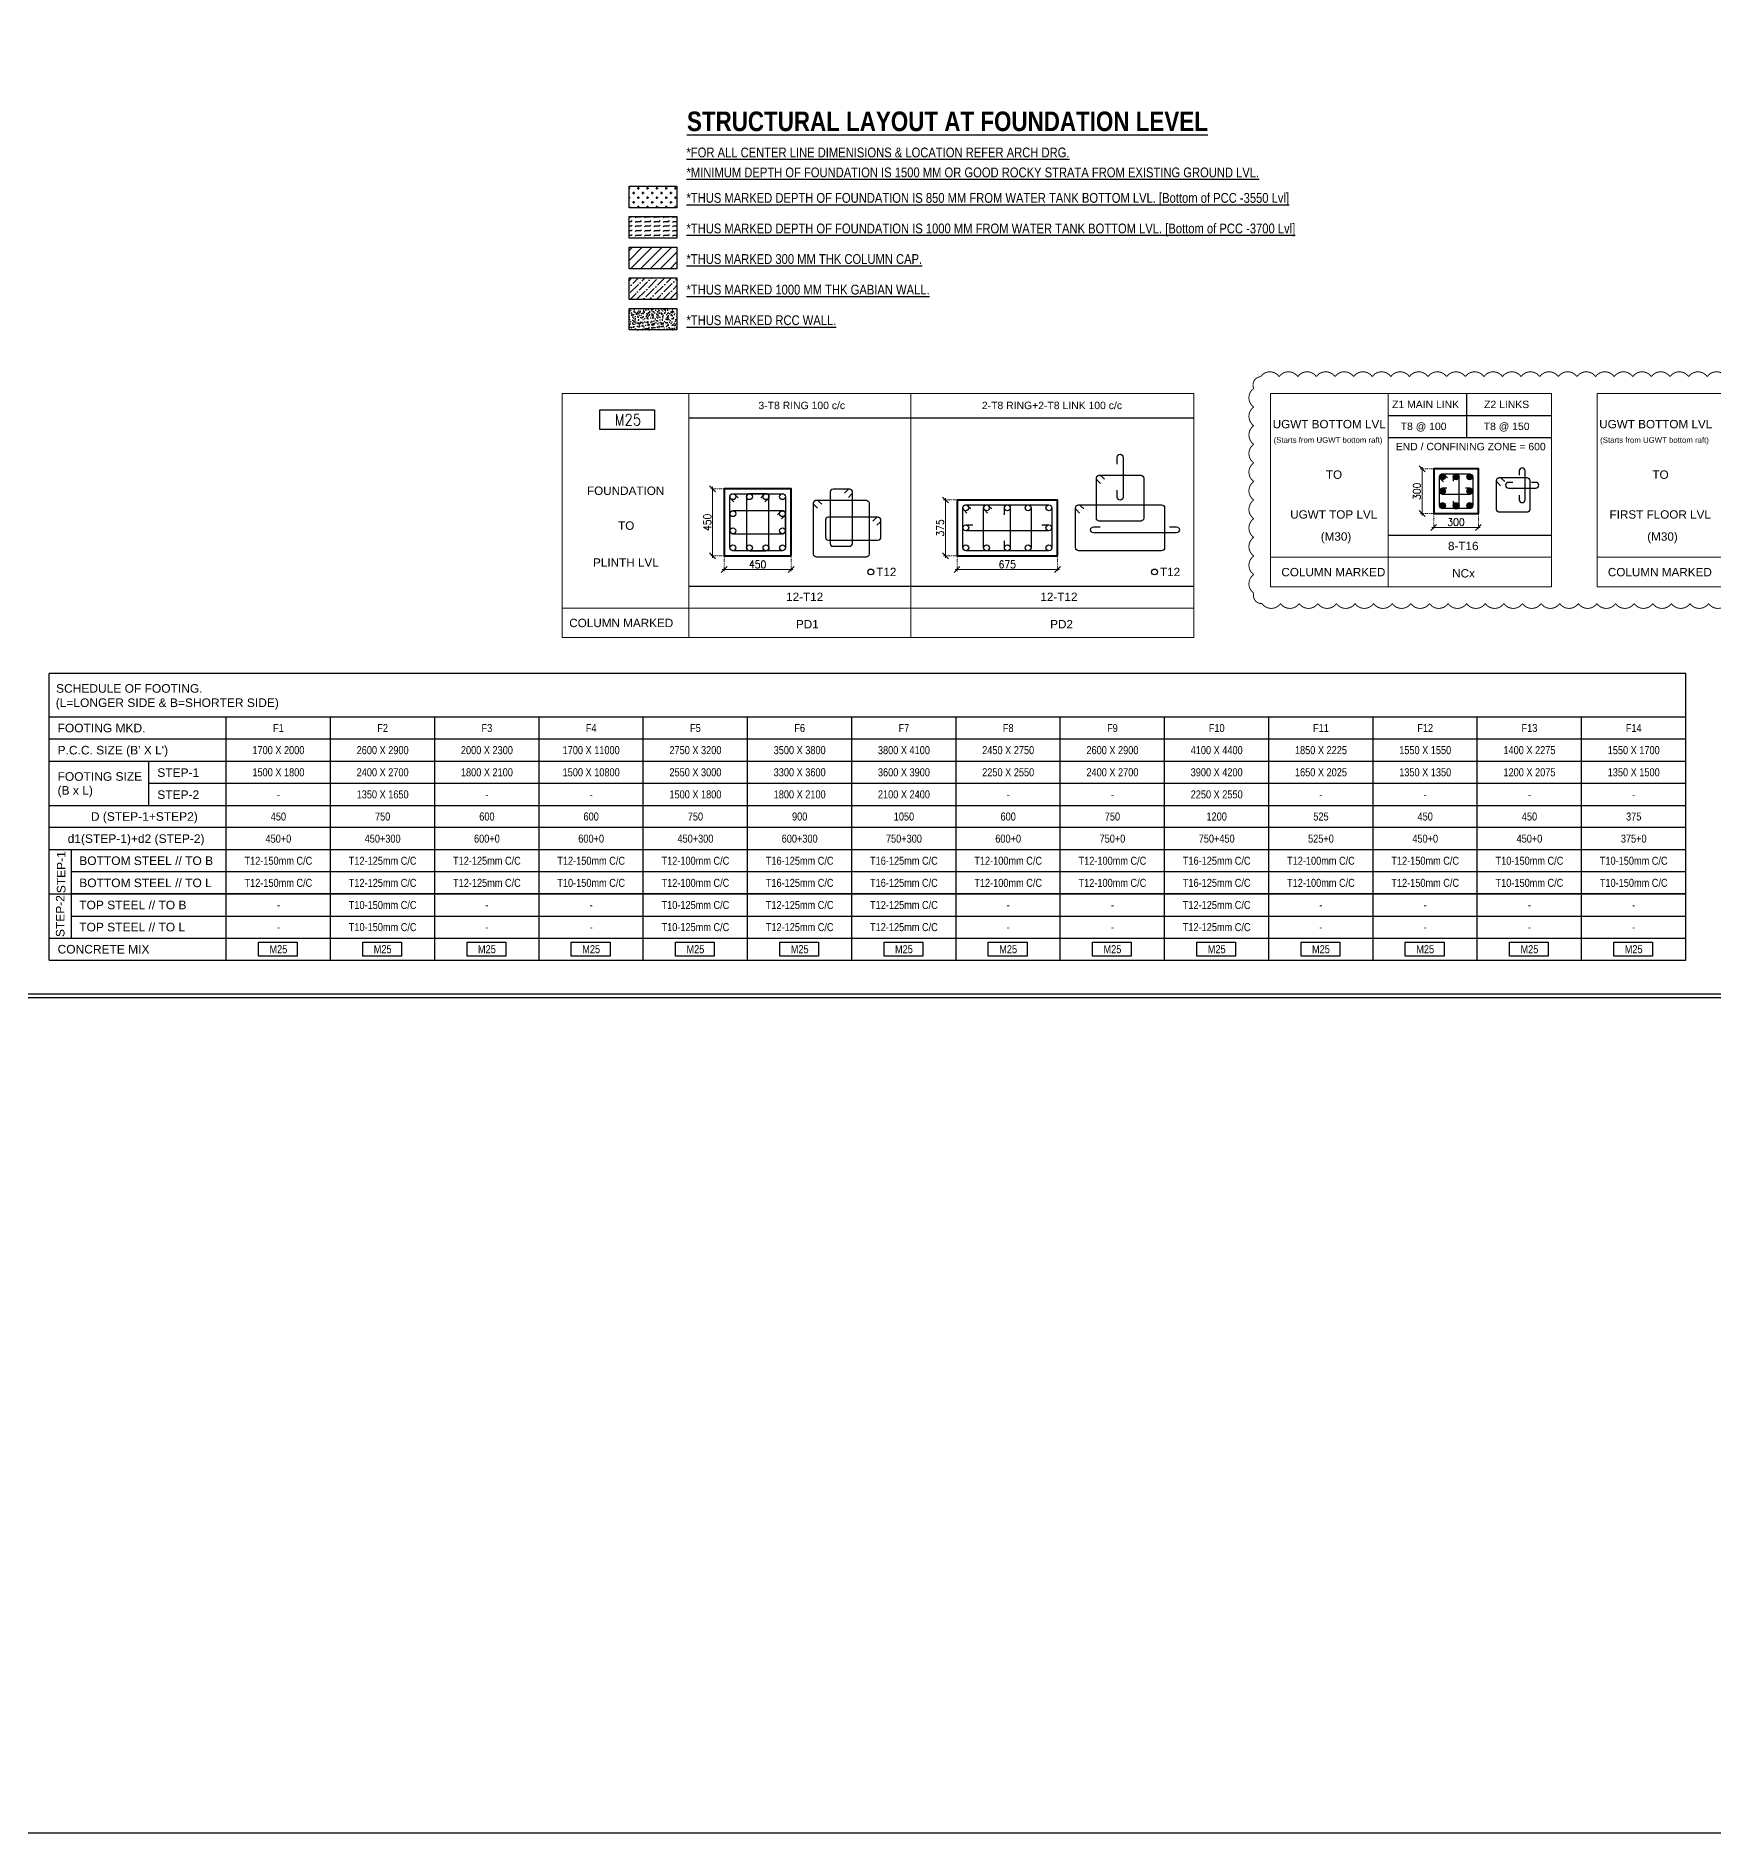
# Model space of a CAD drawing. Header units: millimetres. Extents: x 149548 to 2403857, y -1677380 to -1015873.
# Drawn here: x 2203943 to 2249003, y -1677380 to -1629095 of the extents above; entities that cross this region are included whole.
import ezdxf
from ezdxf.enums import TextEntityAlignment as Align

# ---------------------------------------------------------------- set-up
doc = ezdxf.new("R2010")
doc.units = ezdxf.units.MM
doc.header["$MEASUREMENT"] = 0
doc.header["$PDMODE"] = 98
doc.linetypes.add('CONTINOUS', pattern=[0])
doc.linetypes.add('DOT', pattern=[0.25, 0, -0.25])
for name, color, linetype in [('Columns', 90, 'Continuous'), ('Gabion Wall', 7, 'Continuous'), ('Hatch', 8, 'Continuous'), ('Revision Mark', 7, 'Continuous'), ('S-TEXT', 7, 'Continuous'), ('S-TEXT.', 7, 'Continuous'), ('s_hatch_50', 43, 'Continuous'), ('s_rebar_link', 225, 'Continuous'), ('s_rebar_linkexp', 155, 'Continuous'), ('Text', 7, 'Continuous')]:
    doc.layers.add(name, color=color, linetype=linetype)
for name, color, linetype, lineweight in [('s-dm', 171, 'Continuous', 15), ('s_text', 20, 'Continuous', 9), ('TXT', 255, 'Continuous', 5)]:
    doc.layers.add(name, color=color, linetype=linetype, lineweight=lineweight)
doc.styles.add('arial', font='arial.ttf')
doc.styles.add('G1-TEXT', font='ARIALN.TTF', dxfattribs={"height": 2})
doc.styles.add('RC-ROMANS-85', font='romans.shx', dxfattribs={"width": 0.85})
doc.styles.add('RS', font='romans.shx', dxfattribs={"width": 0.9})
doc.styles.add('T1-TEXT', font='ARIALNB.TTF', dxfattribs={"height": 3.5})
doc.dimstyles.new('Maheboob', dxfattribs={"dimtxt": 100, "dimasz": 100, "dimexe": 0, "dimexo": 0, "dimgap": 50, "dimtad": 1, "dimdec": 0, "dimdsep": 46, "dimtxsty": 'RS', "dimblk": 'ME', "dimcen": 225, "dimdle": 25, "dimclrd": 256, "dimclre": 256, "dimclrt": 7, "dimadec": 1, "dimazin": 1, "dimtfac": 1, "dimtdec": 0, "dimtmove": 0, "dimatfit": 0, "dimldrblk": 'ME', "dimfxl": 1, "dimlwd": -1, "dimlwe": -1, "dimarcsym": 0})

# ---------------------------------------------------------------- blocks, each defined once
blk = doc.blocks.new('_Oblique')
at = {"color": 0, "linetype": 'ByBlock', "lineweight": -2}
blk.add_line((-0.5, -0.5), (0.5, 0.5), dxfattribs=at)
blk = doc.blocks.new('*D305')
at = {"layer": 'Defpoints', "color": 0, "transparency": 16777216}
for p in [(2222121, -1641264), (2222433, -1641264), (2222433, -1643063)]:
    blk.add_point(p, dxfattribs=at)
at = {"layer": 's-dm', "transparency": 16777216}
blk.add_line((2222121, -1643113), (2222121, -1641214), dxfattribs=at)
at = {"layer": 's-dm', "linetype": 'DOT', "transparency": 16777216}
for p, q in [((2222433, -1641264), (2222071, -1641264)), ((2222433, -1643063), (2222071, -1643063))]:
    blk.add_line(p, q, dxfattribs=at)
at = {"layer": 's-dm', "linetype": 'ByBlock', "transparency": 16777216, "xscale": 160, "yscale": 160, "zscale": 160}
for p, rotation in [((2222121, -1641264), 90), ((2222121, -1643063), 270)]:
    blk.add_blockref('_Oblique', p, dxfattribs=dict(at, rotation=rotation))
at = {"layer": 's-dm', "color": 7, "transparency": 16777216, "insert": (2221981, -1642164), "char_height": 200, "attachment_point": 5, "rotation": 90, "style": 'RS'}
blk.add_mtext('450', dxfattribs=at)
blk = doc.blocks.new('ME')
at = {"layer": 's-dm', "color": 2, "ltscale": 50}
for p, q in [((0, -1.04), (0, 1.04)), ((-1.04, 0), (1.04, 0))]:
    blk.add_line(p, q, dxfattribs=at)
blk.add_lwpolyline([(0.74, 0.74), (-0.74, -0.74)], dxfattribs=at)
blk = doc.blocks.new('*D306')
at = {"layer": 'Defpoints', "color": 0, "transparency": 16777216}
for p in [(2222433, -1643063), (2224233, -1643063), (2222433, -1643433)]:
    blk.add_point(p, dxfattribs=at)
at = {"layer": 's-dm', "linetype": 'DOT', "transparency": 16777216}
for p, q in [((2222433, -1643063), (2222433, -1643483)), ((2224233, -1643063), (2224233, -1643483))]:
    blk.add_line(p, q, dxfattribs=at)
at = {"layer": 's-dm', "transparency": 16777216}
blk.add_line((2224283, -1643433), (2222383, -1643433), dxfattribs=at)
at = {"layer": 's-dm', "linetype": 'ByBlock', "transparency": 16777216, "xscale": 160, "yscale": 160, "zscale": 160, "rotation": 180}
blk.add_blockref('_Oblique', (2222433, -1643433), dxfattribs=at)
at = {"layer": 's-dm', "linetype": 'ByBlock', "transparency": 16777216, "xscale": 160, "yscale": 160, "zscale": 160}
blk.add_blockref('_Oblique', (2224233, -1643433), dxfattribs=at)
at = {"layer": 's-dm', "color": 7, "transparency": 16777216, "insert": (2223333, -1643293), "char_height": 200, "attachment_point": 5, "style": 'RS'}
blk.add_mtext('450', dxfattribs=at)
blk = doc.blocks.new('*D307')
at = {"layer": 'Defpoints', "color": 0, "transparency": 16777216}
for p in [(2228378, -1641563), (2228690, -1641563), (2228690, -1643063)]:
    blk.add_point(p, dxfattribs=at)
at = {"layer": 's-dm', "linetype": 'DOT', "transparency": 16777216}
for p, q in [((2228690, -1641563), (2228328, -1641563)), ((2228690, -1643063), (2228328, -1643063))]:
    blk.add_line(p, q, dxfattribs=at)
at = {"layer": 's-dm', "transparency": 16777216}
blk.add_line((2228378, -1643113), (2228378, -1641513), dxfattribs=at)
at = {"layer": 's-dm', "linetype": 'ByBlock', "transparency": 16777216, "xscale": 160, "yscale": 160, "zscale": 160}
for p, rotation in [((2228378, -1641563), 90), ((2228378, -1643063), 270)]:
    blk.add_blockref('_Oblique', p, dxfattribs=dict(at, rotation=rotation))
at = {"layer": 's-dm', "color": 7, "transparency": 16777216, "insert": (2228238, -1642313), "char_height": 200, "attachment_point": 5, "rotation": 90, "style": 'RS'}
blk.add_mtext('375', dxfattribs=at)
blk = doc.blocks.new('*D308')
at = {"layer": 'Defpoints', "color": 0, "transparency": 16777216}
for p in [(2228690, -1643063), (2231390, -1643063), (2228690, -1643433)]:
    blk.add_point(p, dxfattribs=at)
at = {"layer": 's-dm', "linetype": 'DOT', "transparency": 16777216}
for p, q in [((2228690, -1643063), (2228690, -1643483)), ((2231390, -1643063), (2231390, -1643483))]:
    blk.add_line(p, q, dxfattribs=at)
at = {"layer": 's-dm', "transparency": 16777216}
blk.add_line((2231440, -1643433), (2228640, -1643433), dxfattribs=at)
at = {"layer": 's-dm', "linetype": 'ByBlock', "transparency": 16777216, "xscale": 160, "yscale": 160, "zscale": 160, "rotation": 180}
blk.add_blockref('_Oblique', (2228690, -1643433), dxfattribs=at)
at = {"layer": 's-dm', "linetype": 'ByBlock', "transparency": 16777216, "xscale": 160, "yscale": 160, "zscale": 160}
blk.add_blockref('_Oblique', (2231390, -1643433), dxfattribs=at)
at = {"layer": 's-dm', "color": 7, "transparency": 16777216, "insert": (2230040, -1643293), "char_height": 200, "attachment_point": 5, "style": 'RS'}
blk.add_mtext('675', dxfattribs=at)
blk = doc.blocks.new('*D336')
at = {"layer": 'Defpoints', "color": 0, "transparency": 16777216}
for p in [(2241186, -1640729), (2241497, -1640729), (2241497, -1641929)]:
    blk.add_point(p, dxfattribs=at)
at = {"layer": 's-dm', "linetype": 'DOT', "transparency": 16777216}
for p, q in [((2241497, -1640729), (2241136, -1640729)), ((2241497, -1641929), (2241136, -1641929))]:
    blk.add_line(p, q, dxfattribs=at)
at = {"layer": 's-dm', "transparency": 16777216}
blk.add_line((2241186, -1641979), (2241186, -1640679), dxfattribs=at)
at = {"layer": 's-dm', "linetype": 'ByBlock', "transparency": 16777216, "xscale": 160, "yscale": 160, "zscale": 160}
for p, rotation in [((2241186, -1640729), 90), ((2241186, -1641929), 270)]:
    blk.add_blockref('_Oblique', p, dxfattribs=dict(at, rotation=rotation))
at = {"layer": 's-dm', "color": 7, "transparency": 16777216, "insert": (2241046, -1641329), "char_height": 200, "attachment_point": 5, "rotation": 90, "style": 'RS'}
blk.add_mtext('300', dxfattribs=at)
blk = doc.blocks.new('*D337')
at = {"layer": 'Defpoints', "color": 0, "transparency": 16777216}
for p in [(2241497, -1641929), (2242697, -1641929), (2241497, -1642299)]:
    blk.add_point(p, dxfattribs=at)
at = {"layer": 's-dm', "linetype": 'DOT', "transparency": 16777216}
for p, q in [((2241497, -1641929), (2241497, -1642349)), ((2242697, -1641929), (2242697, -1642349))]:
    blk.add_line(p, q, dxfattribs=at)
at = {"layer": 's-dm', "transparency": 16777216}
blk.add_line((2242747, -1642299), (2241447, -1642299), dxfattribs=at)
at = {"layer": 's-dm', "linetype": 'ByBlock', "transparency": 16777216, "xscale": 160, "yscale": 160, "zscale": 160, "rotation": 180}
blk.add_blockref('_Oblique', (2241497, -1642299), dxfattribs=at)
at = {"layer": 's-dm', "linetype": 'ByBlock', "transparency": 16777216, "xscale": 160, "yscale": 160, "zscale": 160}
blk.add_blockref('_Oblique', (2242697, -1642299), dxfattribs=at)
at = {"layer": 's-dm', "color": 7, "transparency": 16777216, "insert": (2242097, -1642159), "char_height": 200, "attachment_point": 5, "style": 'RS'}
blk.add_mtext('300', dxfattribs=at)

msp = doc.modelspace()

# ---------------------------------------------------------------- hatches: boundary and pattern name
at = {"layer": 'Gabion Wall'}
h = msp.add_hatch(dxfattribs=at)
h.set_pattern_fill('ANSI36', color=8, scale=1000)
h.set_pattern_definition([(45, (265798.86, -202532.63), (66.291261, 243.067956), [312.5, -62.5, 0, -62.5])])
h.paths.add_polyline_path([(2221163.6, -1636173.5), (2219879.2, -1636173.5), (2219879.2, -1635593.3), (2221163.6, -1635593.3)])
h = msp.add_hatch(dxfattribs=at)
h.set_pattern_fill('AR-CONC', color=8)
h.set_pattern_definition([(50, (2171474.09, -1351328.49), (182.18467, -15.939086), [19.05, -209.55]), (355, (2171474.09, -1351328.49), (-35.24342, 191.05685), [15.24, -167.64058]), (100.451445, (2171489.27, -1351329.82), (146.94125, 175.11775), [16.19001, -178.09024]), (46.1842, (2171474.09, -1351277.69), (271.07904, -42.04233), [28.575, -314.325]), (96.63556, (2171496.68, -1351281.2), (237.40413, 247.42612), [24.28502, -267.1356]), (351.18415, (2171474.09, -1351277.7), (237.40413, 247.42612), [22.85997, -251.45973]), (21, (2171499.49, -1351290.39), (151.61439, -102.2652), [19.05, -209.55]), (326, (2171499.49, -1351290.39), (61.80203, 184.18797), [15.24, -167.64]), (71.451445, (2171512.12, -1351298.91), (213.41642, 81.92277), [16.19001, -178.08994]), (37.5, (2171474.086, -1351328.49), (3.088603, 84.555039), [0, -165.608, 0, -170.18, 0, -168.275]), (7.5, (2171474.09, -1351328.49), (66.819663, 100.180575), [0, -97.028, 0, -161.798, 0, -64.135]), (327.5, (2171417.444, -1351328.49), (135.590595, -5.728744), [0, -63.5, 0, -198.12, 0, -262.89]), (317.5, (2171392.04, -1351328.49), (148.12918, 25.42649), [0, -82.55, 0, -131.572, 0, -186.69])])
h.paths.add_polyline_path([(2221163.6, -1636995), (2219879.2, -1636995), (2219879.2, -1636414.8), (2221163.6, -1636414.8)])
at = {"layer": 'Hatch', "ltscale": 0.5}
h = msp.add_hatch(dxfattribs=at)
h.set_pattern_fill('CROSS', color=256, scale=19.685)
h.set_pattern_definition([(0, (2210346.61, -1350688.42), (124.99975, 124.99975), [62.49988, -187.49963]), (90, (2210377.86, -1350719.67), (-124.99975, 124.99975), [62.49988, -187.49963])])
h.paths.add_polyline_path([(2221163.6, -1633709), (2219879.2, -1633709), (2219879.2, -1633128.8), (2221163.6, -1633128.8)])
h = msp.add_hatch(dxfattribs=at)
h.set_pattern_fill('FLEX', color=256, scale=19.685)
h.set_pattern_definition([(0, (2209318.54, -1186827.1), (0, 124.99975), [124.99975, -124.99975]), (45, (2209443.535, -1186827.1), (0, 124.99975), [31.249938, -114.276467, 31.249938, -176.776342])])
h.paths.add_polyline_path([(2221163.6, -1634530.5), (2219879.2, -1634530.5), (2219879.2, -1633950.3), (2221163.6, -1633950.3)])
at = {"layer": 'Hatch', "linetype": 'CONTINOUS', "ltscale": 96}
h = msp.add_hatch(dxfattribs=at)
h.set_pattern_fill('ANSI31', color=256, scale=1500)
h.set_pattern_definition([(45, (-12467.05, 494757.1), (-132.582521, 132.582521), [])])
h.paths.add_polyline_path([(2221163.6, -1635352), (2219879.2, -1635352), (2219879.2, -1634771.8), (2221163.6, -1634771.8)])
at = {"layer": 's_rebar_link'}
h = msp.add_hatch(color=256, dxfattribs=at)
h.dxf.hatch_style = 1
edge = h.paths.add_edge_path()
edge.add_arc((2241733.7, -1640940), 78.7, 0, 360)
h = msp.add_hatch(color=256, dxfattribs=at)
h.dxf.hatch_style = 1
edge = h.paths.add_edge_path()
edge.add_arc((2242100, -1640940), 78.7, 0, 360)
h = msp.add_hatch(color=256, dxfattribs=at)
h.dxf.hatch_style = 1
edge = h.paths.add_edge_path()
edge.add_arc((2242466.4, -1640940), 78.7, 0, 360)
h = msp.add_hatch(color=256, dxfattribs=at)
h.dxf.hatch_style = 1
edge = h.paths.add_edge_path()
edge.add_arc((2241733.7, -1641327.5), 78.7, 0, 360)
h = msp.add_hatch(color=256, dxfattribs=at)
h.dxf.hatch_style = 1
edge = h.paths.add_edge_path()
edge.add_arc((2241733.7, -1641715), 78.7, 0, 360)
h = msp.add_hatch(color=256, dxfattribs=at)
h.dxf.hatch_style = 1
edge = h.paths.add_edge_path()
edge.add_arc((2242100, -1641715), 78.7, 0, 360)
h = msp.add_hatch(color=256, dxfattribs=at)
h.dxf.hatch_style = 1
edge = h.paths.add_edge_path()
edge.add_arc((2242466.4, -1641327.5), 78.7, 0, 360)
h = msp.add_hatch(color=256, dxfattribs=at)
h.dxf.hatch_style = 1
edge = h.paths.add_edge_path()
edge.add_arc((2242466.4, -1641715), 78.7, 0, 360)

# ---------------------------------------------------------------- linework, layer by layer
at = {"color": 5, "elevation": 0}
msp.add_lwpolyline([(2403857.3, -1677380.4), (2150959, -1677380.4), (2150959, -1548311.6), (2403857.3, -1548311.6)], close=True, dxfattribs=at)
at = {"lineweight": -3, "elevation": 0}
for points in [[(2278771.3, -1580687.4), (2278771.3, -1654937.4), (2173646.3, -1654937.4), (2173646.3, -1580687.4)], [(2278677, -1654843.1), (2173740.6, -1654843.1), (2173740.6, -1580781.6), (2278677, -1580781.6)]]:
    msp.add_lwpolyline(points, close=True, dxfattribs=at)
at = {"layer": 'Columns', "lineweight": 40, "elevation": 0}
for points in [[(2242697.5, -1641929.4), (2242697.5, -1640729.4), (2241497.5, -1640729.4), (2241497.5, -1641929.4)], [(2224232.8, -1643063.5), (2224232.8, -1641263.5), (2222432.8, -1641263.5), (2222432.8, -1643063.5)], [(2231390.1, -1643063.5), (2231390.1, -1641563.5), (2228690.1, -1641563.5), (2228690.1, -1643063.5)]]:
    msp.add_lwpolyline(points, close=True, dxfattribs=at)
at = {"layer": 'Revision Mark', "color": 5, "const_width": 25, "elevation": 0}
msp.add_lwpolyline([(2249383.9, -1644345.5, -0.5206), (2248883.9, -1644345.5, -0.5206), (2248383.9, -1644345.5, -0.5206), (2247883.9, -1644345.5, -0.5206), (2247383.9, -1644345.5, -0.5206), (2246883.9, -1644345.5, -0.5206), (2246383.9, -1644345.5, -0.5206), (2245883.9, -1644345.5, -0.5206), (2245383.9, -1644345.5, -0.5206), (2244883.9, -1644345.5, -0.5206), (2244383.9, -1644345.5, -0.5206), (2243883.9, -1644345.5, -0.5206), (2243383.9, -1644345.5, -0.5206), (2242883.9, -1644345.5, -0.5206), (2242383.9, -1644345.5, -0.5206), (2241883.9, -1644345.5, -0.5206), (2241383.9, -1644345.5, -0.5206), (2240883.9, -1644345.5, -0.5206), (2240383.9, -1644345.5, -0.5206), (2239883.9, -1644345.5, -0.5206), (2239383.9, -1644345.5, -0.5206), (2238883.9, -1644345.5, -0.5206), (2238383.9, -1644345.5, -0.5206), (2237883.9, -1644345.5, -0.5206), (2237383.9, -1644345.5, -0.5206), (2236883.9, -1644345.5, -0.5206), (2236663.4, -1644066.1, -0.5206), (2236663.4, -1643566.1, -0.5206), (2236663.4, -1643066.1, -0.5206), (2236663.4, -1642566.1, -0.5206), (2236663.4, -1642066.1, -0.5206), (2236663.4, -1641566.1, -0.5206), (2236663.4, -1641066.1, -0.5206), (2236663.4, -1640566.1, -0.5206), (2236663.4, -1640066.1, -0.5206), (2236663.4, -1639566.1, -0.5206), (2236663.4, -1639066.1, -0.5206), (2236663.4, -1638566.1, -0.5206), (2236846.6, -1638249.3, -0.5206), (2237346.6, -1638249.3, -0.5206), (2237846.6, -1638249.3, -0.5206), (2238346.6, -1638249.3, -0.5206), (2238846.6, -1638249.3, -0.5206), (2239346.6, -1638249.3, -0.5206), (2239846.6, -1638249.3, -0.5206), (2240346.6, -1638249.3, -0.5206), (2240846.6, -1638249.3, -0.5206), (2241346.6, -1638249.3, -0.5206), (2241846.6, -1638249.3, -0.5206), (2242346.6, -1638249.3, -0.5206), (2242846.6, -1638249.3, -0.5206), (2243346.6, -1638249.3, -0.5206), (2243846.6, -1638249.3, -0.5206), (2244346.6, -1638249.3, -0.5206), (2244846.6, -1638249.3, -0.5206), (2245346.6, -1638249.3, -0.5206), (2245846.6, -1638249.3, -0.5206), (2246346.6, -1638249.3, -0.5206), (2246846.6, -1638249.3, -0.5206), (2247346.6, -1638249.3, -0.5206), (2247846.6, -1638249.3, -0.5206), (2248346.6, -1638249.3, -0.5206), (2248846.6, -1638249.3, -0.5206), (2249346.6, -1638249.3, -0.5206)], format="xyb", dxfattribs=at)
at = {"layer": 'S-TEXT', "color": 144, "elevation": 0}
for points in [[(2221163.6, -1633709), (2219879.2, -1633709), (2219879.2, -1633128.8), (2221163.6, -1633128.8)], [(2221163.6, -1634530.5), (2219879.2, -1634530.5), (2219879.2, -1633950.3), (2221163.6, -1633950.3)], [(2221163.6, -1635352), (2219879.2, -1635352), (2219879.2, -1634771.8), (2221163.6, -1634771.8)], [(2221163.6, -1636173.5), (2219879.2, -1636173.5), (2219879.2, -1635593.3), (2221163.6, -1635593.3)], [(2221163.6, -1636995), (2219879.2, -1636995), (2219879.2, -1636414.8), (2221163.6, -1636414.8)]]:
    msp.add_lwpolyline(points, close=True, dxfattribs=at)
at = {"layer": 'S-TEXT', "color": 1, "elevation": 0}
for points in [[(2219095.5, -1639144.6), (2220558.3, -1639144.6), (2220558.3, -1639665.6), (2219095.5, -1639665.6)], [(2209922.4, -1653446.8), (2210963.3, -1653446.8), (2210963.3, -1653817.5), (2209922.4, -1653817.5)], [(2212723.5, -1653446.8), (2213764.4, -1653446.8), (2213764.4, -1653817.5), (2212723.5, -1653817.5)], [(2215524.6, -1653446.8), (2216565.5, -1653446.8), (2216565.5, -1653817.5), (2215524.6, -1653817.5)], [(2218325.8, -1653446.8), (2219366.7, -1653446.8), (2219366.7, -1653817.5), (2218325.8, -1653817.5)], [(2221126.9, -1653446.8), (2222167.8, -1653446.8), (2222167.8, -1653817.5), (2221126.9, -1653817.5)], [(2223928.1, -1653446.8), (2224969, -1653446.8), (2224969, -1653817.5), (2223928.1, -1653817.5)], [(2226729.2, -1653446.8), (2227770.1, -1653446.8), (2227770.1, -1653817.5), (2226729.2, -1653817.5)], [(2229530.3, -1653446.8), (2230571.2, -1653446.8), (2230571.2, -1653817.5), (2229530.3, -1653817.5)], [(2232331.5, -1653446.8), (2233372.4, -1653446.8), (2233372.4, -1653817.5), (2232331.5, -1653817.5)], [(2235132.6, -1653446.8), (2236173.5, -1653446.8), (2236173.5, -1653817.5), (2235132.6, -1653817.5)], [(2237933.7, -1653446.8), (2238974.6, -1653446.8), (2238974.6, -1653817.5), (2237933.7, -1653817.5)], [(2240734.9, -1653446.8), (2241775.8, -1653446.8), (2241775.8, -1653817.5), (2240734.9, -1653817.5)], [(2243536, -1653446.8), (2244576.9, -1653446.8), (2244576.9, -1653817.5), (2243536, -1653817.5)], [(2246337.1, -1653446.8), (2247378.1, -1653446.8), (2247378.1, -1653817.5), (2246337.1, -1653817.5)]]:
    msp.add_lwpolyline(points, close=True, dxfattribs=at)
at = {"layer": 's_hatch_50'}
for p, q in [((2240262.9, -1642510.1, 0), (2244661.6, -1642510, 0)), ((2221483.7, -1643876, 0), (2235049.7, -1643876, 0)), ((2204300.2, -1648581.6, 0), (2248272.2, -1648581.6, 0)), ((2206973, -1649175.9, 0), (2248272.2, -1649175.9, 0)), ((2204300.2, -1649770.2, 0), (2248272.2, -1649770.2, 0)), ((2248272.2, -1650364.5, 0), (2204300.2, -1650364.5, 0)), ((2248272.2, -1650958.7, 0), (2204300.2, -1650958.7, 0)), ((2248272.2, -1651553, 0), (2204894.5, -1651553, 0)), ((2204300.2, -1652147.3, 0), (2248272.2, -1652147.3, 0)), ((2204894.5, -1652741.5, 0), (2248272.2, -1652741.5, 0))]:
    msp.add_line(p, q, dxfattribs=at)
at = {"layer": 's_rebar_link', "elevation": 0}
for points in [[(2241761.5, -1641079.2), (2241678, -1640995.7, -0.668178), (2241733.7, -1640861.3), (2242466.4, -1640861.3, -0.4142136), (2242545.1, -1640940), (2242545.1, -1641715, -0.4142136), (2242466.4, -1641793.7), (2241733.7, -1641793.7, -0.4142136), (2241655, -1641715), (2241655, -1640940, -0.6681793), (2241789.4, -1640884.3), (2241872.9, -1640967.8)], [(2242021.3, -1641596.9), (2242021.3, -1641715, 1), (2242178.8, -1641715), (2242178.8, -1640940, 1), (2242021.3, -1640940), (2242021.3, -1641058.1)], [(2222696.9, -1641613.3), (2222613.4, -1641529.8, -0.668178), (2222669, -1641395.4), (2224001.7, -1641395.4, -0.4142136), (2224080.5, -1641474.1), (2224080.5, -1642849, -0.4142136), (2224001.7, -1642927.8), (2222669, -1642927.8, -0.4142136), (2222590.3, -1642849), (2222590.3, -1641474.1, -0.6681793), (2222724.7, -1641418.4), (2222808.2, -1641501.9)], [(2223529.7, -1641613.3), (2223613.2, -1641529.8, 0.668178), (2223557.5, -1641395.4), (2223113.3, -1641395.4, 0.4142136), (2223034.5, -1641474.1), (2223034.5, -1642849, 0.4142136), (2223113.3, -1642927.8), (2223557.5, -1642927.8, 0.4142136), (2223636.2, -1642849), (2223636.2, -1641474.1, 0.6681793), (2223501.8, -1641418.4), (2223418.3, -1641501.9)], [(2228954.1, -1641913.2), (2228870.6, -1641829.7, -0.668178), (2228926.3, -1641695.3), (2231159, -1641695.3, -0.4142136), (2231237.7, -1641774.1), (2231237.7, -1642849, -0.4142136), (2231159, -1642927.8), (2228926.3, -1642927.8, -0.4142136), (2228847.6, -1642849), (2228847.6, -1641774.1, -0.6681793), (2228982, -1641718.4), (2229065.5, -1641801.9)], [(2229512.3, -1641913.2), (2229428.8, -1641829.7, -0.668178), (2229484.5, -1641695.3), (2230600.8, -1641695.3, -0.4142136), (2230679.6, -1641774.1), (2230679.6, -1642849, -0.4142136), (2230600.8, -1642927.8), (2229484.5, -1642927.8, -0.4142136), (2229405.7, -1642849), (2229405.7, -1641774.1, -0.6681793), (2229540.1, -1641718.4), (2229623.6, -1641801.9)], [(2229963.9, -1641963.5), (2229963.9, -1641774.1, -1), (2230121.4, -1641774.1), (2230121.4, -1642849, -1), (2229963.9, -1642849), (2229963.9, -1642663.5)], [(2241851.8, -1641248.7), (2241733.7, -1641248.7, 1), (2241733.7, -1641406.2), (2242466.4, -1641406.2, 1), (2242466.4, -1641248.7), (2242348.3, -1641248.7)], [(2223973.9, -1642071.6), (2224057.4, -1641988.1, 0.668178), (2224001.7, -1641853.7), (2222669, -1641853.7, 0.4142136), (2222590.3, -1641932.4), (2222590.3, -1642390.7, 0.4142136), (2222669, -1642469.4), (2224001.7, -1642469.4, 0.4142136), (2224080.5, -1642390.7), (2224080.5, -1641932.4, 0.6681793), (2223946.1, -1641876.7), (2223862.6, -1641960.2)], [(2230969.6, -1642232.8), (2231159, -1642232.8, -1), (2231159, -1642390.3), (2228926.3, -1642390.3, -1), (2228926.3, -1642232.8), (2229111.8, -1642232.8)]]:
    msp.add_lwpolyline(points, format="xyb", dxfattribs=at)
at = {"layer": 's_rebar_link'}
for centre in [(2241733.7, -1640940, 0), (2242100, -1640940, 0), (2242466.4, -1640940, 0), (2222669, -1641474.1, 0), (2223113.3, -1641474.1, 0), (2223557.5, -1641474.1, 0), (2224001.7, -1641474.1, 0), (2228926.3, -1641774.1, 0), (2229484.5, -1641774.1, 0), (2230042.6, -1641774.1, 0), (2230600.8, -1641774.1, 0), (2231159, -1641774.1, 0), (2241733.7, -1641327.5, 0), (2241733.7, -1641715, 0), (2242100, -1641715, 0), (2242466.4, -1641327.5, 0), (2242466.4, -1641715, 0), (2222669, -1641932.4, 0), (2224001.7, -1641932.4, 0), (2222669, -1642390.7, 0), (2224001.7, -1642390.7, 0), (2228926.3, -1642311.5, 0), (2231159, -1642311.5, 0), (2222669, -1642849, 0), (2223113.3, -1642849, 0), (2223557.5, -1642849, 0), (2224001.7, -1642849, 0), (2228926.3, -1642849, 0), (2229484.5, -1642849, 0), (2230042.6, -1642849, 0), (2230600.8, -1642849, 0), (2231159, -1642849, 0), (2226372.4, -1643496.9, 0), (2233996.1, -1643496.9, 0)]:
    msp.add_circle(centre, 78.7, dxfattribs=at)
at = {"layer": 's_rebar_linkexp', "elevation": 0}
for points in [[(2232992.9, -1640602), (2232992.9, -1640412.6, -1), (2233150.4, -1640412.6), (2233150.4, -1641487.5, -1), (2232992.9, -1641487.5), (2232992.9, -1641302)], [(2243795.5, -1641437.1), (2243795.5, -1641555.2, 1), (2243953, -1641555.2), (2243953, -1640780.3, 1), (2243795.5, -1640780.3), (2243795.5, -1640898.4)], [(2232541.3, -1641117.2), (2232457.8, -1641033.7, -0.668178), (2232513.5, -1640899.3), (2233629.8, -1640899.3, -0.4142136), (2233708.6, -1640978.1), (2233708.6, -1642053, -0.4142136), (2233629.8, -1642131.8), (2232513.5, -1642131.8, -0.4142136), (2232434.7, -1642053), (2232434.7, -1640978.1, -0.6681793), (2232569.1, -1640922.4), (2232652.6, -1641005.9)], [(2243295.5, -1641178.7), (2243212, -1641095.2, -0.668178), (2243267.7, -1640960.8), (2244000.4, -1640960.8, -0.4142136), (2244079.1, -1641039.6), (2244079.1, -1641814.5, -0.4142136), (2244000.4, -1641893.3), (2243267.7, -1641893.3, -0.4142136), (2243189, -1641814.5), (2243189, -1641039.6, -0.6681793), (2243323.4, -1640983.9), (2243406.9, -1641067.4)], [(2243626, -1641089), (2243507.9, -1641089, 1), (2243507.9, -1641246.5), (2244240.6, -1641246.5, 1), (2244240.6, -1641089), (2244122.5, -1641089)], [(2224942.9, -1641785.3), (2224859.4, -1641701.8, -0.668178), (2224915, -1641567.4), (2226247.7, -1641567.4, -0.4142136), (2226326.5, -1641646.1), (2226326.5, -1643021, -0.4142136), (2226247.7, -1643099.8), (2224915, -1643099.8, -0.4142136), (2224836.3, -1643021), (2224836.3, -1641646.1, -0.6681793), (2224970.7, -1641590.4), (2225054.2, -1641673.9)], [(2225775.7, -1641492.8), (2225859.2, -1641409.3, 0.668178), (2225803.5, -1641274.9), (2225359.3, -1641274.9, 0.4142136), (2225280.5, -1641353.6), (2225280.5, -1642728.5, 0.4142136), (2225359.3, -1642807.3), (2225803.5, -1642807.3, 0.4142136), (2225882.2, -1642728.5), (2225882.2, -1641353.6, 0.6681793), (2225747.8, -1641297.9), (2225664.3, -1641381.4)], [(2231983.1, -1641913.2), (2231899.6, -1641829.7, -0.668178), (2231955.3, -1641695.3), (2234188, -1641695.3, -0.4142136), (2234266.7, -1641774.1), (2234266.7, -1642849, -0.4142136), (2234188, -1642927.8), (2231955.3, -1642927.8, -0.4142136), (2231876.6, -1642849), (2231876.6, -1641774.1, -0.6681793), (2232011, -1641718.4), (2232094.5, -1641801.9)], [(2226538.9, -1642243.6), (2226622.4, -1642160.1, 0.668178), (2226566.7, -1642025.7), (2225234, -1642025.7, 0.4142136), (2225155.3, -1642104.4), (2225155.3, -1642562.7, 0.4142136), (2225234, -1642641.4), (2226566.7, -1642641.4, 0.4142136), (2226645.5, -1642562.7), (2226645.5, -1642104.4, 0.6681793), (2226511.1, -1642048.7), (2226427.6, -1642132.2)], [(2234398.6, -1642285.3), (2234588, -1642285.3, -1), (2234588, -1642442.8), (2232355.3, -1642442.8, -1), (2232355.3, -1642285.3), (2232540.8, -1642285.3)]]:
    msp.add_lwpolyline(points, format="xyb", dxfattribs=at)
at = {"layer": 's_text'}
for p, q in [((2218085.1, -1638699.3, 0), (2218085.1, -1645261.5, 0)), ((2218085.1, -1638699.3, 0), (2235049.7, -1638699.3, 0)), ((2221483.7, -1638699.3, 0), (2221483.7, -1645261.5, 0)), ((2227451.5, -1638699.2, 0), (2227451.5, -1645261.5, 0)), ((2235049.7, -1638699.2, 0), (2235049.7, -1645261.5, 0)), ((2237113.4, -1638699.3, 0), (2237113.4, -1643895.5, 0)), ((2237113.4, -1638699.3, 0), (2244661.6, -1638699.3, 0)), ((2240276.9, -1638699.3, 0), (2240276.9, -1643895.5, 0)), ((2244661.6, -1638699.3, 0), (2244661.6, -1643895.5, 0)), ((2245885.7, -1638699.3, 0), (2245885.7, -1643895.5, 0)), ((2245885.7, -1638699.3, 0), (2253433.9, -1638699.3, 0)), ((2237113.4, -1643100.3, 0), (2244661.6, -1643100.3, 0)), ((2245885.7, -1643100.3, 0), (2253433.9, -1643100.3, 0)), ((2237113.4, -1643895.5, 0), (2244661.6, -1643895.5, 0)), ((2245885.7, -1643895.5, 0), (2253433.9, -1643895.5, 0)), ((2218085.1, -1644466.2, 0), (2235049.7, -1644466.2, 0)), ((2218085.1, -1645261.5, 0), (2235049.7, -1645261.5, 0))]:
    msp.add_line(p, q, dxfattribs=at)
at = {"layer": 'Text', "color": 7}
for p, q in [((2242378.2, -1638699.3, 0), (2242378.2, -1639880.2, 0)), ((2240262.9, -1639289.9, 0), (2244661.6, -1639289.9, 0)), ((2221483.7, -1639356.8, 0), (2235049.7, -1639356.8, 0)), ((2240262.9, -1639880.3, 0), (2244661.6, -1639880.3, 0))]:
    msp.add_line(p, q, dxfattribs=at)
at = {"layer": 'Text'}
for p, q in [((2248272.2, -1646225.3, 0), (2204300.2, -1646225.3, 0)), ((2204300.2, -1653930.1, 0), (2204300.2, -1646225.3, 0)), ((2248272.2, -1653930.1, 0), (2248272.2, -1646225.3, 0)), ((2204300.2, -1647393.1, 0), (2248272.2, -1647393.1, 0)), ((2209056.3, -1653930.1, 0), (2209056.3, -1647393.1, 0)), ((2211857.5, -1653930.1, 0), (2211857.5, -1647393.1, 0)), ((2214658.6, -1653930.1, 0), (2214658.6, -1647393.1, 0)), ((2217459.7, -1653930.1, 0), (2217459.7, -1647393.1, 0)), ((2220260.9, -1653930.1, 0), (2220260.9, -1647393.1, 0)), ((2223062, -1653930.1, 0), (2223062, -1647393.1, 0)), ((2225863.1, -1653930.1, 0), (2225863.1, -1647393.1, 0)), ((2228664.3, -1653930.1, 0), (2228664.3, -1647393.1, 0)), ((2231465.4, -1653930.1, 0), (2231465.4, -1647393.1, 0)), ((2234266.6, -1653930.1, 0), (2234266.6, -1647393.1, 0)), ((2237067.7, -1653930.1, 0), (2237067.7, -1647393.1, 0)), ((2239868.8, -1653930.1, 0), (2239868.8, -1647393.1, 0)), ((2242670, -1653930.1, 0), (2242670, -1647393.1, 0)), ((2245471.1, -1653930.1, 0), (2245471.1, -1647393.1, 0)), ((2248272.2, -1647987.4, 0), (2204300.2, -1647987.4, 0)), ((2206973, -1649777.9, 0), (2206973, -1648589.4, 0)), ((2204894.5, -1653335.8, 0), (2204894.5, -1650958.7, 0)), ((2204894.5, -1652147.3, 0), (2248272.2, -1652147.3, 0)), ((2248272.2, -1652147.3, 0), (2204894.5, -1652147.3, 0)), ((2204300.2, -1653335.8, 0), (2248272.2, -1653335.8, 0)), ((2204300.2, -1653930.1, 0), (2248272.2, -1653930.1, 0))]:
    msp.add_line(p, q, dxfattribs=at)

# ---------------------------------------------------------------- texts
at = {"layer": 'S-TEXT', "style": 'G1-TEXT'}
for s, p in [('%%U*FOR ALL CENTER LINE DIMENISIONS & LOCATION REFER ARCH DRG.', (2221421.8, -1632357)), ('%%U*MINIMUM DEPTH OF FOUNDATION IS 1500 MM OR GOOD ROCKY STRATA FROM EXISTING GROUND LVL.', (2221421.8, -1632892.8)), ('%%U*THUS MARKED DEPTH OF FOUNDATION IS 850 MM FROM WATER TANK BOTTOM LVL. [Bottom of PCC -3550 Lvl]', (2221421.8, -1633577.4)), ('%%U*THUS MARKED DEPTH OF FOUNDATION IS 1000 MM FROM WATER TANK BOTTOM LVL. [Bottom of PCC -3700 Lvl]', (2221421.8, -1634398.9)), ('%%U*THUS MARKED 300 MM THK COLUMN CAP.', (2221421.8, -1635220.4)), ('%%U*THUS MARKED 1000 MM THK GABIAN WALL.', (2221421.8, -1636041.9)), ('%%U*THUS MARKED RCC WALL.', (2221421.8, -1636863.4))]:
    msp.add_text(s, height=262.5, dxfattribs=at).set_placement(p)
at = {"layer": 'S-TEXT.', "color": 1, "ltscale": 0.1, "style": 'arial'}
for s, p in [('SCHEDULE OF FOOTING. ', (2204483.5, -1646741.6, 0)), ('(L=LONGER SIDE & B=SHORTER SIDE)', (2204474.3, -1647125.1, 0))]:
    msp.add_text(s, height=230.546, dxfattribs=at).set_placement(p)
at = {"layer": 'S-TEXT.', "color": 6, "ltscale": 0.1, "style": 'arial'}
for s, height, p in [('FOOTING MKD.', 230.546, (2204524.3, -1647690.2, 0)), ("P.C.C. SIZE (B' X L')", 230.546, (2204524.3, -1648284.5, 0)), ('FOOTING SIZE', 230.546, (2204524.3, -1648992, 0)), ('STEP-1', 230.55, (2207203, -1648886.5, 0)), ('(B x L)', 230.55, (2204524.3, -1649365.2, 0)), ('STEP-2', 230.55, (2207203, -1649480.8, 0)), ('D (STEP-1+STEP2)', 230.546, (2205419.1, -1650067.3, 0)), ('d1(STEP-1)+d2 (STEP-2)', 230.546, (2204795.1, -1650661.6, 0)), ('BOTTOM STEEL // TO B', 230.546, (2205106.5, -1651255.9, 0)), ('BOTTOM STEEL // TO L', 230.546, (2205106.5, -1651850.1, 0)), ('TOP STEEL // TO B', 230.546, (2205106.5, -1652444.4, 0)), ('TOP STEEL // TO L', 230.546, (2205106.5, -1653038.7, 0)), ('CONCRETE MIX', 230.546, (2204524.3, -1653632.9, 0))]:
    msp.add_text(s, height=height, dxfattribs=at).set_placement(p, align=Align.MIDDLE_LEFT)
for s, p in [('STEP-1', (2204620.3, -1652127.5, 0)), ('STEP-2', (2204594.5, -1653306.6, 0))]:
    msp.add_text(s, height=230.55, rotation=90, dxfattribs=at).set_placement(p, align=Align.MIDDLE_LEFT)
at = {"layer": 'Text', "color": 1, "style": 'T1-TEXT'}
msp.add_text('%%USTRUCTURAL LAYOUT AT FOUNDATION LEVEL', height=525, dxfattribs=at).set_placement((2221435.1, -1631388.6), align=Align.MIDDLE_LEFT)
at = {"layer": 'Text', "color": 7, "style": 'arial'}
for s, height, p in [('3-T8 RING 100 c/c', 200, (2224519, -1639022.3, 0)), ('2-T8 RING+2-T8 LINK 100 c/c', 200, (2231241.3, -1639022.3, 0)), ('Z1 MAIN LINK', 200, (2241279.9, -1638994.4, 0)), ('Z2 LINKS', 200, (2243457.2, -1638994.4, 0)), ('T8 @ 100', 200, (2241226.6, -1639584.9, 0)), ('T8 @ 150', 200, (2243457.2, -1639584.9, 0)), ('(Starts from UGWT bottom raft)', 150, (2238658, -1639952.1, 0)), ('(Starts from UGWT bottom raft)', 150, (2247430.3, -1639952.1, 0)), ('8-T16', 225, (2242291.2, -1642798.7, 0)), ('12-T12', 225, (2224597.1, -1644164.6, 0)), ('12-T12', 225, (2231427.9, -1644164.6, 0))]:
    msp.add_text(s, height=height, dxfattribs=at).set_placement(p, align=Align.MIDDLE_CENTER)
at = {"layer": 'Text', "color": 1, "style": 'arial'}
for s, p in [('UGWT BOTTOM LVL', (2238690.9, -1639524.6, 0)), ('UGWT BOTTOM LVL', (2247463.2, -1639524.6, 0)), ('FOUNDATION', (2219786.8, -1641315, 0)), ('TO', (2238819.6, -1640881.8, 0)), ('TO', (2247591.9, -1640881.8, 0)), ('TO', (2219801.8, -1642251.6, 0)), ('UGWT TOP LVL', (2238811.5, -1641951.8, 0)), ('FIRST FLOOR LVL', (2247583.8, -1641951.8, 0)), ('(M30)', (2238873.2, -1642544.4, 0)), ('(M30)', (2247645.5, -1642544.4, 0)), ('PLINTH LVL', (2219793.8, -1643242.1, 0)), ('COLUMN MARKED', (2238801.9, -1643501.2, 0)), ('COLUMN MARKED', (2247574.2, -1643501.2, 0)), ('COLUMN MARKED', (2219668.3, -1644867.1, 0))]:
    msp.add_text(s, height=225, dxfattribs=at).set_placement(p, align=Align.MIDDLE_CENTER)
at = {"layer": 'Text', "color": 7, "style": 'arial'}
msp.add_text('END / CONFINING ZONE = 600', height=200, dxfattribs=at).set_placement((2240478.2, -1640228, 0))
for p in [(2226520, -1643496.9, 0), (2234143.8, -1643496.9, 0)]:
    msp.add_text('T12', height=225, dxfattribs=at).set_placement(p, align=Align.MIDDLE_LEFT)
at = {"layer": 'Text', "color": 1, "char_height": 225, "attachment_point": 5, "style": 'arial'}
for s, insert in [('NCx', (2242299, -1643534.3, 0)), ('PD1', (2224668.8, -1644900.2, 0)), ('PD2', (2231499.6, -1644900.2, 0))]:
    msp.add_mtext(s, dxfattribs=dict(at, insert=insert))
at = {"layer": 'TXT', "color": 7, "style": 'RC-ROMANS-85', "width": 0.85}
msp.add_text('M25', height=303.75, dxfattribs=at).set_placement((2219846.7, -1639406.2, 0), align=Align.MIDDLE_CENTER)
at = {"layer": 'TXT', "color": 6, "style": 'G1-TEXT'}
for s, p in [('F1', (2210456.9, -1647690.2, 0)), ('F2', (2213258, -1647690.2, 0)), ('F3', (2216059.2, -1647690.2, 0)), ('F4', (2218860.3, -1647690.2, 0)), ('F5', (2221661.4, -1647690.2, 0)), ('F6', (2224462.6, -1647690.2, 0)), ('F7', (2227263.7, -1647690.2, 0)), ('F8', (2230064.9, -1647690.2, 0)), ('F9', (2232866, -1647690.2, 0)), ('F10', (2235667.1, -1647690.2, 0)), ('F11', (2238468.3, -1647690.2, 0)), ('F12', (2241269.4, -1647690.2, 0)), ('F13', (2244070.5, -1647690.2, 0)), ('F14', (2246871.7, -1647690.2, 0)), ('M25', (2210456.9, -1653632.9, 0)), ('M25', (2213258, -1653632.9, 0)), ('M25', (2216059.2, -1653632.9, 0)), ('M25', (2218860.3, -1653632.9, 0)), ('M25', (2221661.4, -1653632.9, 0)), ('M25', (2224462.6, -1653632.9, 0)), ('M25', (2227263.7, -1653632.9, 0)), ('M25', (2230064.9, -1653632.9, 0)), ('M25', (2232866, -1653632.9, 0)), ('M25', (2235667.1, -1653632.9, 0)), ('M25', (2238468.3, -1653632.9, 0)), ('M25', (2241269.4, -1653632.9, 0)), ('M25', (2244070.5, -1653632.9, 0)), ('M25', (2246871.7, -1653632.9, 0))]:
    msp.add_text(s, height=215, dxfattribs=at).set_placement(p, align=Align.MIDDLE_CENTER)
at = {"layer": 'TXT', "color": 7, "style": 'G1-TEXT'}
for s, p in [('1700 X 2000', (2210456.9, -1648284.5, 0)), ('2600 X 2900', (2213258, -1648284.5, 0)), ('2000 X 2300', (2216059.2, -1648284.5, 0)), ('1700 X 11000', (2218860.3, -1648284.5, 0)), ('2750 X 3200', (2221661.4, -1648284.5, 0)), ('3500 X 3800', (2224462.6, -1648284.5, 0)), ('3800 X 4100', (2227263.7, -1648284.5, 0)), ('2450 X 2750', (2230064.9, -1648284.5, 0)), ('2600 X 2900', (2232866, -1648284.5, 0)), ('4100 X 4400', (2235667.1, -1648284.5, 0)), ('1850 X 2225', (2238468.3, -1648284.5, 0)), ('1550 X 1550', (2241269.4, -1648284.5, 0)), ('1400 X 2275', (2244070.5, -1648284.5, 0)), ('1550 X 1700', (2246871.7, -1648284.5, 0)), ('1500 X 1800', (2210456.9, -1648878.8, 0)), ('2400 X 2700', (2213258, -1648878.8, 0)), ('1800 X 2100', (2216059.2, -1648878.8, 0)), ('1500 X 10800', (2218860.3, -1648878.8, 0)), ('2550 X 3000', (2221661.4, -1648878.8, 0)), ('3300 X 3600', (2224462.6, -1648878.8, 0)), ('3600 X 3900', (2227263.7, -1648878.8, 0)), ('2250 X 2550', (2230064.9, -1648878.8, 0)), ('2400 X 2700', (2232866, -1648878.8, 0)), ('3900 X 4200', (2235667.1, -1648878.8, 0)), ('1650 X 2025', (2238468.3, -1648878.8, 0)), ('1350 X 1350', (2241269.4, -1648878.8, 0)), ('1200 X 2075', (2244070.5, -1648878.8, 0)), ('1350 X 1500', (2246871.7, -1648878.8, 0)), ('1350 X 1650', (2213258, -1649473, 0)), ('1500 X 1800', (2221661.4, -1649473, 0)), ('1800 X 2100', (2224462.6, -1649473, 0)), ('2100 X 2400', (2227263.7, -1649473, 0)), ('2250 X 2550', (2235667.1, -1649473, 0)), ('-', (2210456.9, -1649473, 0)), ('-', (2216059.2, -1649473, 0)), ('-', (2218860.3, -1649473, 0)), ('-', (2230064.9, -1649473, 0)), ('-', (2232866, -1649473, 0)), ('-', (2238468.3, -1649473, 0)), ('-', (2241269.4, -1649473, 0)), ('-', (2244070.5, -1649473, 0)), ('-', (2246871.7, -1649473, 0)), ('450', (2210456.9, -1650067.3, 0)), ('750', (2213258, -1650067.3, 0)), ('600', (2216059.2, -1650067.3, 0)), ('600', (2218860.3, -1650067.3, 0)), ('750', (2221661.4, -1650067.3, 0)), ('900', (2224462.6, -1650067.3, 0)), ('1050', (2227263.7, -1650067.3, 0)), ('600', (2230064.9, -1650067.3, 0)), ('750', (2232866, -1650067.3, 0)), ('1200', (2235667.1, -1650067.3, 0)), ('525', (2238468.3, -1650067.3, 0)), ('450', (2241269.4, -1650067.3, 0)), ('450', (2244070.5, -1650067.3, 0)), ('375', (2246871.7, -1650067.3, 0)), ('450+0', (2210456.9, -1650661.6, 0)), ('450+300', (2213258, -1650661.6, 0)), ('600+0', (2216059.2, -1650661.6, 0)), ('600+0', (2218860.3, -1650661.6, 0)), ('450+300', (2221661.4, -1650661.6, 0)), ('600+300', (2224462.6, -1650661.6, 0)), ('750+300', (2227263.7, -1650661.6, 0)), ('600+0', (2230064.9, -1650661.6, 0)), ('750+0', (2232866, -1650661.6, 0)), ('750+450', (2235667.1, -1650661.6, 0)), ('525+0', (2238468.3, -1650661.6, 0)), ('450+0', (2241269.4, -1650661.6, 0)), ('450+0', (2244070.5, -1650661.6, 0)), ('375+0', (2246871.7, -1650661.6, 0)), ('T12-150mm C/C', (2210456.9, -1651255.9, 0)), ('T12-125mm C/C', (2213258, -1651255.9, 0)), ('T12-125mm C/C', (2216059.2, -1651255.9, 0)), ('T12-150mm C/C', (2218860.3, -1651255.9, 0)), ('T12-100mm C/C', (2221661.4, -1651255.9, 0)), ('T16-125mm C/C', (2224462.6, -1651255.9, 0)), ('T16-125mm C/C', (2227263.7, -1651255.9, 0)), ('T12-100mm C/C', (2230064.9, -1651255.9, 0)), ('T12-100mm C/C', (2232866, -1651255.9, 0)), ('T16-125mm C/C', (2235667.1, -1651255.9, 0)), ('T12-100mm C/C', (2238468.3, -1651255.9, 0)), ('T12-150mm C/C', (2241269.4, -1651255.9, 0)), ('T10-150mm C/C', (2244070.5, -1651255.9, 0)), ('T10-150mm C/C', (2246871.7, -1651255.9, 0)), ('T12-150mm C/C', (2210456.9, -1651850.1, 0)), ('T12-125mm C/C', (2213258, -1651850.1, 0)), ('T12-125mm C/C', (2216059.2, -1651850.1, 0)), ('T10-150mm C/C', (2218860.3, -1651850.1, 0)), ('T12-100mm C/C', (2221661.4, -1651850.1, 0)), ('T16-125mm C/C', (2224462.6, -1651850.1, 0)), ('T16-125mm C/C', (2227263.7, -1651850.1, 0)), ('T12-100mm C/C', (2230064.9, -1651850.1, 0)), ('T12-100mm C/C', (2232866, -1651850.1, 0)), ('T16-125mm C/C', (2235667.1, -1651850.1, 0)), ('T12-100mm C/C', (2238468.3, -1651850.1, 0)), ('T12-150mm C/C', (2241269.4, -1651850.1, 0)), ('T10-150mm C/C', (2244070.5, -1651850.1, 0)), ('T10-150mm C/C', (2246871.7, -1651850.1, 0)), ('T10-150mm C/C', (2213258, -1652444.4, 0)), ('T10-125mm C/C', (2221661.4, -1652444.4, 0)), ('T12-125mm C/C', (2224462.6, -1652444.4, 0)), ('T12-125mm C/C', (2227263.7, -1652444.4, 0)), ('T12-125mm C/C', (2235667.1, -1652444.4, 0)), ('-', (2210456.9, -1652444.4, 0)), ('-', (2216059.2, -1652444.4, 0)), ('-', (2218860.3, -1652444.4, 0)), ('-', (2230064.9, -1652444.4, 0)), ('-', (2232866, -1652444.4, 0)), ('-', (2238468.3, -1652444.4, 0)), ('-', (2241269.4, -1652444.4, 0)), ('-', (2244070.5, -1652444.4, 0)), ('-', (2246871.7, -1652444.4, 0)), ('-', (2210456.9, -1653038.7, 0)), ('T10-150mm C/C', (2213258, -1653038.7, 0)), ('-', (2216059.2, -1653038.7, 0)), ('-', (2218860.3, -1653038.7, 0)), ('T10-125mm C/C', (2221661.4, -1653038.7, 0)), ('T12-125mm C/C', (2224462.6, -1653038.7, 0)), ('T12-125mm C/C', (2227263.7, -1653038.7, 0)), ('-', (2230064.9, -1653038.7, 0)), ('-', (2232866, -1653038.7, 0)), ('T12-125mm C/C', (2235667.1, -1653038.7, 0)), ('-', (2238468.3, -1653038.7, 0)), ('-', (2241269.4, -1653038.7, 0)), ('-', (2244070.5, -1653038.7, 0)), ('-', (2246871.7, -1653038.7, 0))]:
    msp.add_text(s, height=215, dxfattribs=at).set_placement(p, align=Align.MIDDLE_CENTER)

# ---------------------------------------------------------------- dimensions: what is measured, and where the dimension line sits
at = {"layer": 's-dm'}
for base, p1, p2, picture, middle in [((2241185.6, -1640729.4, 0), (2241497.5, -1641929.4, 0), (2241497.5, -1640729.4, 0), '*D336', (2241045.6, -1641329.4, 0)), ((2222121, -1641263.5, 0), (2222432.8, -1643063.5, 0), (2222432.8, -1641263.5, 0), '*D305', (2221981, -1642163.5, 0)), ((2228378.2, -1641563.5, 0), (2228690.1, -1643063.5, 0), (2228690.1, -1641563.5, 0), '*D307', (2228238.2, -1642313.5, 0))]:
    dim = msp.add_linear_dim(base=base, p1=p1, p2=p2, angle=90, dimstyle='Maheboob', override={"dimscale": 2, "dimasz": 80, "dimexe": 25, "dimgap": 20, "dimlfac": 0.25, "dimtxsty": 'RS', "dimblk1": 'Oblique', "dimblk2": 'Oblique', "dimsah": 1, "dimtmove": 1, "dimldrblk": 'ME', "dimfxl": 0, "dimarcsym": 1}, dxfattribs=at)
    dim.commit()
    dim.dimension.update_dxf_attribs({"geometry": picture, "text_midpoint": middle})
for base, p1, p2, picture, middle in [((2241497.5, -1642299, 0), (2242697.5, -1641929.4, 0), (2241497.5, -1641929.4, 0), '*D337', (2242097.5, -1642159, 0)), ((2222432.8, -1643433.1, 0), (2224232.8, -1643063.5, 0), (2222432.8, -1643063.5, 0), '*D306', (2223332.8, -1643293.1, 0)), ((2228690.1, -1643433.1, 0), (2231390.1, -1643063.5, 0), (2228690.1, -1643063.5, 0), '*D308', (2230040.1, -1643293.1, 0))]:
    dim = msp.add_linear_dim(base=base, p1=p1, p2=p2, dimstyle='Maheboob', override={"dimscale": 2, "dimasz": 80, "dimexe": 25, "dimgap": 20, "dimlfac": 0.25, "dimtxsty": 'RS', "dimblk1": 'Oblique', "dimblk2": 'Oblique', "dimsah": 1, "dimtmove": 1, "dimldrblk": 'ME', "dimfxl": 0, "dimarcsym": 1}, dxfattribs=at)
    dim.commit()
    dim.dimension.update_dxf_attribs({"geometry": picture, "text_midpoint": middle})

doc.saveas('drawing.dxf')
